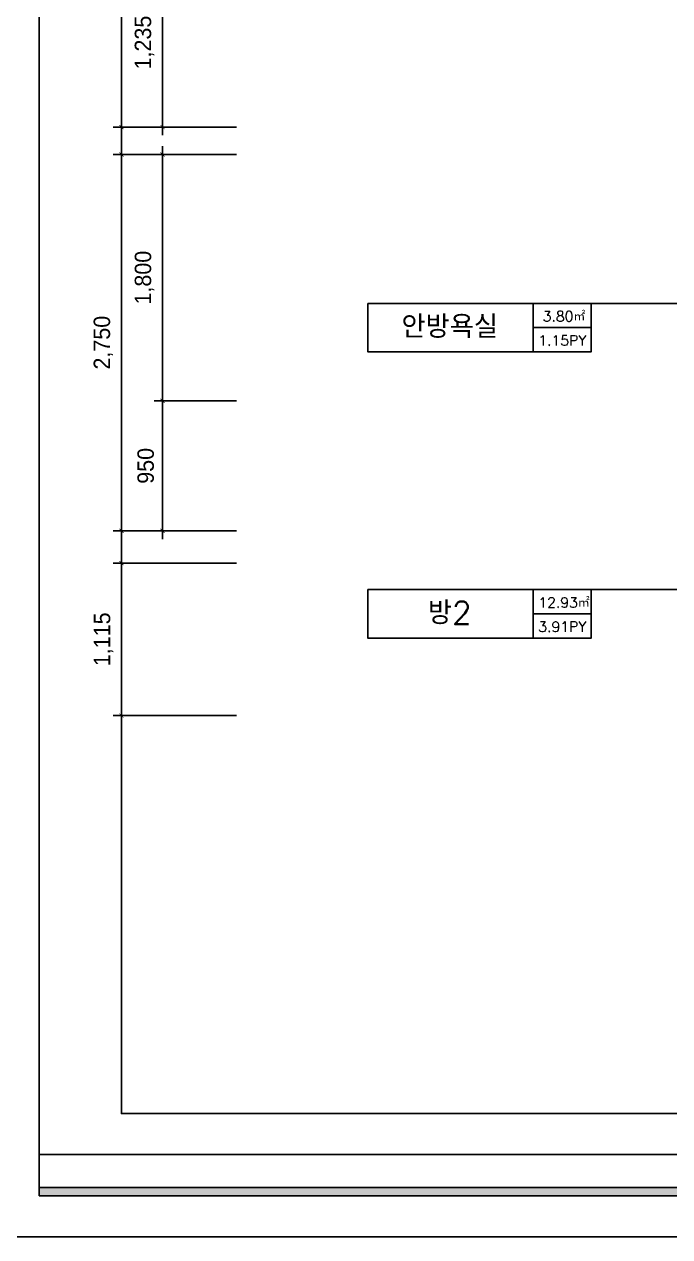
# Model space of a CAD drawing. Header units: inches. Extents: x 4000 to 56200, y 2703 to 36422.
# Drawn here: x 30590 to 35303, y 3303 to 12162 of the extents above; entities that cross this region are included whole.
import ezdxf
from ezdxf.enums import TextEntityAlignment as Align

# ---------------------------------------------------------------- set-up
doc = ezdxf.new("R2010")
doc.units = ezdxf.units.IN
doc.header["$LTSCALE"] = 30
doc.header["$MEASUREMENT"] = 0
for name, color, linetype in [('0-ELC TEXT', 7, 'Continuous'), ('03-TEXT', 3, 'Continuous'), ('07-DIM', 5, 'Continuous'), ('FORM(YOURNAME)-1', 1, 'Continuous'), ('FORM(YOURNAME)-11', 1, 'Continuous')]:
    doc.layers.add(name, color=color, linetype=linetype)
doc.styles.add('HY 울릉도 L', font='')
doc.styles.get("Standard").update_dxf_attribs({"font": 'txt.shx', "bigfont": 'whgtxt.shx'})
doc.styles.add('YOURNAME', font='HY울릉도M.TTF')
doc.styles.get('HY 울릉도 L').set_extended_font_data('HY울릉도L')
doc.dimstyles.new('60', dxfattribs={"dimscale": 60, "dimtxt": 2, "dimasz": 1, "dimexe": 1, "dimexo": 1, "dimgap": 1, "dimtad": 1, "dimdec": 0, "dimrnd": 0.05, "dimdsep": 46, "dimlunit": 6, "dimtxsty": 'HY 울릉도 L', "dimblk": 'ARCHTICK', "dimcen": 2.5, "dimdle": 1, "dimclrd": 133, "dimclre": 133, "dimclrt": 30, "dimadec": 0, "dimazin": 0, "dimtfac": 1, "dimtdec": 0, "dimtix": 1, "dimtmove": 2, "dimatfit": 3, "dimldrblk": 'ARCHTICK', "dimfxl": 1, "dimlwd": -1, "dimlwe": -1, "dimarcsym": 0})

# ---------------------------------------------------------------- blocks, each defined once
blk = doc.blocks.new('FORM-ELEVATION')
at = {"layer": 'FORM(YOURNAME)-11'}
h = blk.add_hatch(color=256, dxfattribs=at)
h.dxf.hatch_style = 1
h.paths.add_polyline_path([(-10309, 35708), (71691, 35708), (71691, 35508), (-10309, 35508)])
h.paths.add_polyline_path([(-10309, -21492), (71691, -21492), (71691, -21692), (-10309, -21692)])
at = {"layer": 'Defpoints', "color": 158}
blk.add_line((62481, -20692), (-10309, -20692), dxfattribs=at)
for points in [[(-10309, -21692), (71691, -21692), (71691, 35708), (-10309, 35708)], [(-8309, 33708), (61071, 33708), (61071, -19692), (-8309, -19692)]]:
    blk.add_lwpolyline(points, close=True, dxfattribs=at)
at = {"layer": 'FORM(YOURNAME)-11', "color": 250}
blk.add_lwpolyline([(-11309, -22692), (72691, -22692), (72691, 36708), (-11309, 36708)], close=True, dxfattribs=at)
at = {"layer": 'FORM(YOURNAME)-11'}
blk.add_lwpolyline([(-10309, -21492), (71691, -21492), (71691, -21692), (-10309, -21692)], close=True, dxfattribs=at)
at = {"layer": 'FORM(YOURNAME)-11', "color": 3, "style": 'YOURNAME'}
for tag, height, p in [('1', 450, (71041, -1219)), ('2', 450, (71041, -1863)), ('3', 450, (71041, -3150)), ('4', 450, (71041, -5081)), ('5', 515, (71041, -7398)), ('6', 515, (71041, -9650)), ('7', 515, (71041, -11903)), ('8', 515, (71041, -14155)), ('9', 515, (71041, -16408)), ('10', 515, (66791, -18596)), ('11', 515, (71041, -18660)), ('12', 515, (66791, -20848)), ('13', 515, (71041, -20848))]:
    blk.add_attdef(tag, text='', height=height, dxfattribs=at).set_placement(p, align=Align.MIDDLE_RIGHT)
blk = doc.blocks.new('_ARCHTICK')
at = {"color": 0, "linetype": 'ByBlock', "const_width": 0.075}
blk.add_lwpolyline([(-0.25, -0.25), (0.25, 0.25)], dxfattribs=at)
blk = doc.blocks.new('*D148')
at = {"layer": '07-DIM', "color": 133, "transparency": 16777216}
for p, q in [((31299.7, 11350.5), (31299.7, 16040.5)), ((32139.7, 15980.5), (31239.7, 15980.5)), ((32139.7, 11410.5), (31239.7, 11410.5))]:
    blk.add_line(p, q, dxfattribs=at)
at = {"layer": 'Defpoints', "color": 0, "transparency": 16777216}
for p in [(31299.7, 15980.5), (32199.7, 15980.5), (32199.7, 11410.5)]:
    blk.add_point(p, dxfattribs=at)
at = {"layer": '07-DIM', "color": 133, "transparency": 16777216, "xscale": 60, "yscale": 60, "zscale": 60}
for p, rotation in [((31299.7, 15980.5), 90), ((31299.7, 11410.5), 270)]:
    blk.add_blockref('_ARCHTICK', p, dxfattribs=dict(at, rotation=rotation))
at = {"layer": '07-DIM', "color": 30, "transparency": 16777216, "insert": (31167.8, 13695.5), "char_height": 120, "attachment_point": 5, "rotation": 90, "style": 'HY 울릉도 L'}
blk.add_mtext('4,570', dxfattribs=at)
blk = doc.blocks.new('*D149')
at = {"layer": '07-DIM', "color": 133, "transparency": 16777216}
for p, q in [((31599.7, 12705.5), (31599.7, 11350.5)), ((32139.7, 12645.5), (31539.7, 12645.5)), ((32139.7, 11410.5), (31539.7, 11410.5))]:
    blk.add_line(p, q, dxfattribs=at)
at = {"layer": 'Defpoints', "color": 0, "transparency": 16777216}
for p in [(32199.7, 12645.5), (31599.7, 11410.5), (32199.7, 11410.5)]:
    blk.add_point(p, dxfattribs=at)
at = {"layer": '07-DIM', "color": 133, "transparency": 16777216, "xscale": 60, "yscale": 60, "zscale": 60}
for p, rotation in [((31599.7, 12645.5), 90), ((31599.7, 11410.5), 270)]:
    blk.add_blockref('_ARCHTICK', p, dxfattribs=dict(at, rotation=rotation))
at = {"layer": '07-DIM', "color": 30, "transparency": 16777216, "insert": (31467.7, 12028), "char_height": 120, "attachment_point": 5, "rotation": 90, "style": 'HY 울릉도 L'}
blk.add_mtext('1,235', dxfattribs=at)
blk = doc.blocks.new('*D150')
at = {"layer": '07-DIM', "color": 133, "transparency": 16777216}
for p, q in [((31299.7, 11270.5), (31299.7, 8400.5)), ((32139.7, 11210.5), (31239.7, 11210.5)), ((32139.7, 8460.5), (31239.7, 8460.5))]:
    blk.add_line(p, q, dxfattribs=at)
at = {"layer": 'Defpoints', "color": 0, "transparency": 16777216}
for p in [(32199.7, 11210.5), (31299.7, 8460.5), (32199.7, 8460.5)]:
    blk.add_point(p, dxfattribs=at)
at = {"layer": '07-DIM', "color": 133, "transparency": 16777216, "xscale": 60, "yscale": 60, "zscale": 60}
for p, rotation in [((31299.7, 11210.5), 90), ((31299.7, 8460.5), 270)]:
    blk.add_blockref('_ARCHTICK', p, dxfattribs=dict(at, rotation=rotation))
at = {"layer": '07-DIM', "color": 30, "transparency": 16777216, "insert": (31167.8, 9835.5), "char_height": 120, "attachment_point": 5, "rotation": 90, "style": 'HY 울릉도 L'}
blk.add_mtext('2,750', dxfattribs=at)
blk = doc.blocks.new('*D151')
at = {"layer": '07-DIM', "color": 133, "transparency": 16777216}
for p, q in [((32139.7, 9410.5), (31539.7, 9410.5)), ((31599.7, 8400.5), (31599.7, 9470.5)), ((32139.7, 8460.5), (31539.7, 8460.5))]:
    blk.add_line(p, q, dxfattribs=at)
at = {"layer": 'Defpoints', "color": 0, "transparency": 16777216}
for p in [(31599.7, 9410.5), (32199.7, 9410.5), (32199.7, 8460.5)]:
    blk.add_point(p, dxfattribs=at)
at = {"layer": '07-DIM', "color": 133, "transparency": 16777216, "xscale": 60, "yscale": 60, "zscale": 60}
for p, rotation in [((31599.7, 9410.5), 90), ((31599.7, 8460.5), 270)]:
    blk.add_blockref('_ARCHTICK', p, dxfattribs=dict(at, rotation=rotation))
at = {"layer": '07-DIM', "color": 30, "transparency": 16777216, "insert": (31477, 8935.5), "char_height": 120, "attachment_point": 5, "rotation": 90, "style": 'HY 울릉도 L'}
blk.add_mtext('950', dxfattribs=at)
blk = doc.blocks.new('*D152')
at = {"layer": '07-DIM', "color": 133, "transparency": 16777216}
for p, q in [((31599.7, 9350.5), (31599.7, 11270.5)), ((32139.7, 11210.5), (31539.7, 11210.5)), ((32139.7, 9410.5), (31539.7, 9410.5))]:
    blk.add_line(p, q, dxfattribs=at)
at = {"layer": 'Defpoints', "color": 0, "transparency": 16777216}
for p in [(31599.7, 11210.5), (32199.7, 11210.5), (32199.7, 9410.5)]:
    blk.add_point(p, dxfattribs=at)
at = {"layer": '07-DIM', "color": 133, "transparency": 16777216, "xscale": 60, "yscale": 60, "zscale": 60}
for p, rotation in [((31599.7, 11210.5), 90), ((31599.7, 9410.5), 270)]:
    blk.add_blockref('_ARCHTICK', p, dxfattribs=dict(at, rotation=rotation))
at = {"layer": '07-DIM', "color": 30, "transparency": 16777216, "insert": (31467.8, 10310.5), "char_height": 120, "attachment_point": 5, "rotation": 90, "style": 'HY 울릉도 L'}
blk.add_mtext('1,800', dxfattribs=at)
blk = doc.blocks.new('*D153')
at = {"layer": '07-DIM', "color": 133, "transparency": 16777216}
for p, q in [((31299.7, 8285.5), (31299.7, 7050.5)), ((32139.7, 8225.5), (31239.7, 8225.5)), ((32139.7, 7110.5), (31239.7, 7110.5))]:
    blk.add_line(p, q, dxfattribs=at)
at = {"layer": 'Defpoints', "color": 0, "transparency": 16777216}
for p in [(32199.7, 8225.5), (31299.7, 7110.5), (32199.7, 7110.5)]:
    blk.add_point(p, dxfattribs=at)
at = {"layer": '07-DIM', "color": 133, "transparency": 16777216, "xscale": 60, "yscale": 60, "zscale": 60}
for p, rotation in [((31299.7, 8225.5), 90), ((31299.7, 7110.5), 270)]:
    blk.add_blockref('_ARCHTICK', p, dxfattribs=dict(at, rotation=rotation))
at = {"layer": '07-DIM', "color": 30, "transparency": 16777216, "insert": (31169.1, 7668), "char_height": 120, "attachment_point": 5, "rotation": 90, "style": 'HY 울릉도 L'}
blk.add_mtext('1,115', dxfattribs=at)

msp = doc.modelspace()

# ---------------------------------------------------------------- linework, layer by layer
at = {"layer": '0-ELC TEXT'}
for p, q in [((34305.5, 9768.9), (34305.5, 10122.6)), ((34730.2, 10122.6), (35892.6, 10122.6)), ((34305.5, 9945.8), (34730.2, 9945.8)), ((34305.5, 7677.4), (34305.5, 8031.2)), ((34730.2, 8031.2), (35892.6, 8031.2)), ((34305.5, 7854.3), (34730.2, 7854.3))]:
    msp.add_line(p, q, dxfattribs=at)
for points in [[(33098.3, 10122.6), (34730.2, 10122.6), (34730.2, 9768.9), (33098.3, 9768.9)], [(33098.3, 8031.2), (34730.2, 8031.2), (34730.2, 7677.4), (33098.3, 7677.4)]]:
    msp.add_lwpolyline(points, close=True, dxfattribs=at)

# ---------------------------------------------------------------- block references
at = {"layer": 'FORM(YOURNAME)-1', "xscale": 0.3, "yscale": 0.3, "zscale": 0.3}
msp.add_blockref('FORM-ELEVATION', (33792.2, 10110.5), dxfattribs=at)

# ---------------------------------------------------------------- texts
at = {"layer": '03-TEXT'}
for s, height, p in [('안방욕실', 166.67, (33697, 9869.2)), ('3.80㎡', 75, (34531.2, 9990.8)), ('1.15PY', 75, (34518.4, 9814)), ('12.93㎡', 75, (34531.2, 7899.4)), ('방2', 166.67, (33697, 7777.7)), ('3.91PY', 75, (34518.4, 7722.5))]:
    msp.add_text(s, height=height, dxfattribs=at).set_placement(p, align=Align.CENTER)

# ---------------------------------------------------------------- dimensions: what is measured, and where the dimension line sits
at = {"layer": '07-DIM'}
for base, p1, p2, picture, middle in [((31299.7, 15980.5), (32199.7, 11410.5), (32199.7, 15980.5), '*D148', (31167.8, 13695.5)), ((31599.7, 11410.5), (32199.7, 12645.5), (32199.7, 11410.5), '*D149', (31467.7, 12028)), ((31299.7, 8460.5), (32199.7, 11210.5), (32199.7, 8460.5), '*D150', (31167.8, 9835.5)), ((31599.7, 11210.5), (32199.7, 9410.5), (32199.7, 11210.5), '*D152', (31467.8, 10310.5)), ((31599.7, 9410.5), (32199.7, 8460.5), (32199.7, 9410.5), '*D151', (31477, 8935.5)), ((31299.7, 7110.5), (32199.7, 8225.5), (32199.7, 7110.5), '*D153', (31169.1, 7668))]:
    dim = msp.add_linear_dim(base=base, p1=p1, p2=p2, angle=90, dimstyle='60', dxfattribs=at)
    dim.commit()
    dim.dimension.update_dxf_attribs({"geometry": picture, "text_midpoint": middle})

doc.saveas('drawing.dxf')
